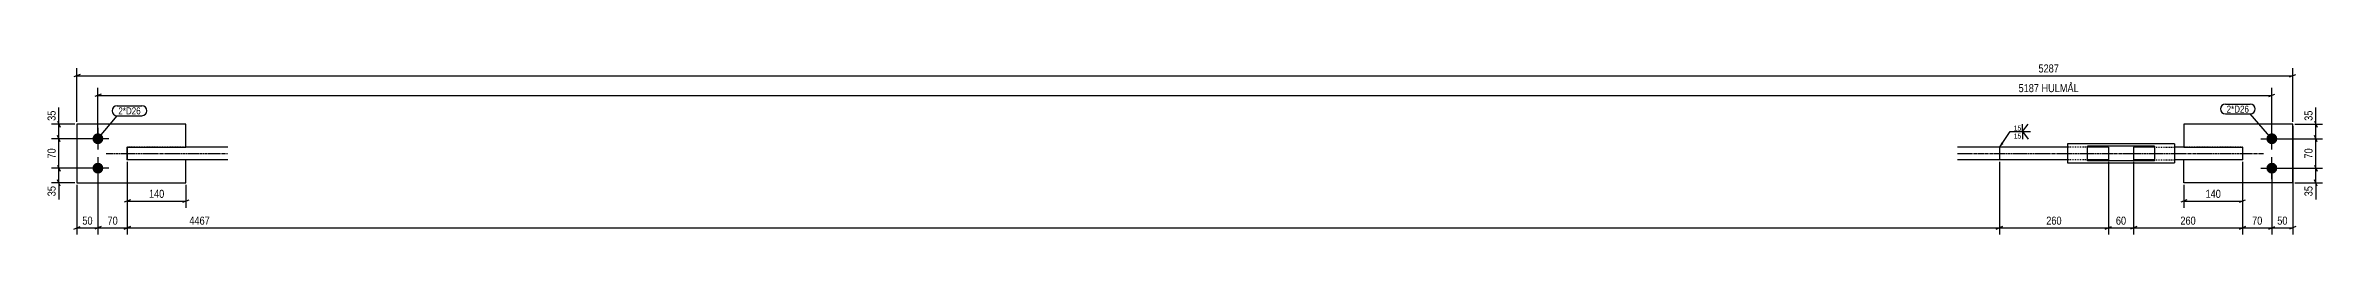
# Model space of a CAD drawing. Header units: millimetres. Extents: x 12 to 17172, y 12 to 422.
# Drawn here: x 11739 to 17172, y 12 to 422 of the extents above; entities that cross this region are included whole.
import ezdxf

# ---------------------------------------------------------------- set-up
doc = ezdxf.new("R2010")
doc.units = ezdxf.units.MM
doc.linetypes.add('DXK_LINE_DOT2', pattern=[3.9198, 1.9599, -1.9599])
doc.linetypes.add('DXK_LINE_DOT3', pattern=[5.9187, 2.979, -0.9799, 0.9799, -0.9799])
for name, color, linetype in [('MÅLSÆTNING', 7, 'Continuous'), ('STÅL', 7, 'Continuous'), ('TEKST', 7, 'Continuous')]:
    doc.layers.add(name, color=color, linetype=linetype)
doc.styles.add('Arial Narrow', font='ARIALN.TTF', dxfattribs={"height": 0.2})

msp = doc.modelspace()

# ---------------------------------------------------------------- hatches: boundary and pattern name
at = {"layer": 'STÅL', "linetype": 'Continuous'}
for points in [[(11864, 227.1, -1), (11864, 253.1, -1)], [(17050.8, 253.1, -1), (17050.8, 227.1, -1)], [(11864, 157.1, -1), (11864, 183.1, -1)], [(17050.8, 183.1, -1), (17050.8, 157.1, -1)]]:
    msp.add_hatch(color=96, dxfattribs=at).paths.add_polyline_path(points)

# ---------------------------------------------------------------- linework, layer by layer
at = {"layer": 'MÅLSÆTNING', "color": 7, "linetype": 'Continuous'}
for p, q in [((11821.5, 393), (11806.5, 387)), ((11814, 280.1), (11814, 407.7)), ((11814, 390), (17100.8, 390)), ((17093.3, 387), (17108.3, 393)), ((17100.8, 280.1), (17100.8, 407.7)), ((11871.5, 346.2), (11856.5, 340.2)), ((11864, 245.1), (11864, 360.9)), ((11864, 343.2), (17050.8, 343.2)), ((17043.3, 340.2), (17058.3, 346.2)), ((17050.8, 245.1), (17050.8, 360.9)), ((11809, 275.1), (11753, 275.1)), ((11767.8, 282.6), (11773.8, 267.6)), ((11770.8, 240.1), (11770.8, 275.1)), ((17105.8, 275.1), (17171.6, 275.1)), ((17152.6, 282.6), (17158.6, 267.6)), ((11859, 240.1), (11753, 240.1)), ((11859, 240.1), (11753, 240.1)), ((11773.8, 232.6), (11767.8, 247.6)), ((11773.8, 232.6), (11767.8, 247.6)), ((11770.8, 170.1), (11770.8, 240.1)), ((17055.8, 240.1), (17171.6, 240.1)), ((17158.6, 232.6), (17152.6, 247.6)), ((17155.6, 170.1), (17155.6, 240.1)), ((11859, 170.1), (11753, 170.1)), ((11767.8, 177.6), (11773.8, 162.6)), ((11864, 165.1), (11864, 12)), ((11934, 185.1), (11934, 12)), ((16400.8, 185.1), (16400.8, 12)), ((16400.8, 185.1), (16400.8, 12)), ((16660.8, 185.1), (16660.8, 12)), ((16720.8, 185.1), (16720.8, 12)), ((16980.8, 185.1), (16980.8, 75.9)), ((16980.8, 185.1), (16980.8, 12)), ((17050.8, 165.1), (17050.8, 12)), ((17055.8, 170.1), (17171.6, 170.1)), ((17152.6, 177.6), (17158.6, 162.6)), ((11809, 135.1), (11753, 135.1)), ((11773.8, 127.6), (11767.8, 142.6)), ((11814, 130.1), (11814, 12)), ((16840.8, 130.1), (16840.8, 75.9)), ((17105.8, 135.1), (17171.6, 135.1)), ((17158.6, 127.6), (17152.6, 142.6)), ((11941.5, 94.9), (11926.5, 88.9)), ((11934, 91.9), (12074, 91.9)), ((12066.5, 88.9), (12081.5, 94.9)), ((16848.3, 94.9), (16833.3, 88.9)), ((16840.8, 91.9), (16980.8, 91.9)), ((16973.3, 88.9), (16988.3, 94.9)), ((11806.5, 25), (11821.5, 31)), ((11814, 28), (11864, 28)), ((11871.5, 31), (11856.5, 25)), ((11926.5, 25), (11941.5, 31)), ((16408.3, 31), (16393.3, 25)), ((16393.3, 25), (16408.3, 31)), ((16653.3, 25), (16668.3, 31)), ((16660.8, 28), (16720.8, 28)), ((16728.3, 31), (16713.3, 25)), ((16988.3, 31), (16973.3, 25)), ((17043.3, 25), (17058.3, 31)), ((17050.8, 28), (17100.8, 28)), ((17108.3, 31), (17093.3, 25))]:
    msp.add_line(p, q, dxfattribs=at)
at = {"layer": 'STÅL', "color": 2, "linetype": 'Continuous'}
for p, q in [((12074, 275.1), (11814, 275.1)), ((11814, 275.1), (11814, 135.1)), ((12074, 220.1), (12074, 275.1)), ((17100.8, 275.1), (16840.8, 275.1)), ((16840.8, 275.1), (16840.8, 220.1)), ((17100.8, 135.1), (17100.8, 275.1)), ((11933, 220.1), (12074, 220.1)), ((11933, 220.1), (11933, 190.1)), ((11934, 220.1), (11934, 205.1)), ((12174, 220.1), (12074, 220.1)), ((16400.8, 220.1), (16300.8, 220.1)), ((16563.3, 220.1), (16400.8, 220.1)), ((16400.8, 220.1), (16400.8, 197.6)), ((16400.8, 220.1), (16400.8, 190.1)), ((16818.3, 227.6), (16563.3, 227.6)), ((16563.3, 227.6), (16563.3, 182.6)), ((16770.8, 222.6), (16610.8, 222.6)), ((16610.8, 187.6), (16610.8, 222.6)), ((16660.8, 220.1), (16610.8, 220.1)), ((16660.8, 220.1), (16660.8, 218.1)), ((16660.8, 218.1), (16660.8, 190.1)), ((16770.8, 220.1), (16720.8, 220.1)), ((16720.8, 220.1), (16720.8, 205.1)), ((16770.8, 222.6), (16770.8, 187.6)), ((16818.3, 227.6), (16818.3, 182.6)), ((16840.8, 220.1), (16818.3, 220.1)), ((16840.8, 220.1), (16981.8, 220.1)), ((16980.8, 220.1), (16980.8, 218.1)), ((16980.8, 218.1), (16980.8, 190.1)), ((16981.8, 190.1), (16981.8, 220.1)), ((12074, 190.1), (11933, 190.1)), ((11934, 205.1), (11934, 190.1)), ((12074, 135.1), (12074, 190.1)), ((12174, 190.1), (12074, 190.1)), ((16400.8, 190.1), (16300.8, 190.1)), ((16400.8, 197.6), (16400.8, 190.1)), ((16563.3, 190.1), (16400.8, 190.1)), ((16563.3, 182.6), (16818.3, 182.6)), ((16660.8, 190.1), (16610.8, 190.1)), ((16770.8, 187.6), (16610.8, 187.6)), ((16720.8, 205.1), (16720.8, 190.1)), ((16770.8, 190.1), (16720.8, 190.1)), ((16840.8, 190.1), (16818.3, 190.1)), ((16981.8, 190.1), (16840.8, 190.1)), ((16840.8, 135.1), (16840.8, 190.1)), ((11814, 135.1), (12074, 135.1)), ((17100.8, 135.1), (16840.8, 135.1))]:
    msp.add_line(p, q, dxfattribs=at)
at = {"layer": 'STÅL', "color": 96, "linetype": 'Continuous'}
for p, q in [((11890, 240.1), (11838, 240.1)), ((11864, 266.1), (11864, 214.1)), ((17024.8, 240.1), (17076.8, 240.1)), ((17050.8, 214.1), (17050.8, 266.1)), ((11890, 170.1), (11838, 170.1)), ((11864, 196.1), (11864, 144.1)), ((17024.8, 170.1), (17076.8, 170.1)), ((17050.8, 144.1), (17050.8, 196.1))]:
    msp.add_line(p, q, dxfattribs=at)
at = {"layer": 'STÅL', "color": 7, "linetype": 'DXK_LINE_DOT2'}
for p, q in [((12074, 220.1), (11934, 220.1)), ((16610.8, 220.1), (16563.3, 220.1)), ((16770.8, 220.1), (16818.3, 220.1)), ((16980.8, 220.1), (16840.8, 220.1)), ((12074, 190.1), (11934, 190.1)), ((16610.8, 190.1), (16563.3, 190.1)), ((16770.8, 190.1), (16818.3, 190.1)), ((16980.8, 190.1), (16840.8, 190.1))]:
    msp.add_line(p, q, dxfattribs=at)
at = {"layer": 'STÅL', "color": 7, "linetype": 'DXK_LINE_DOT3'}
for p, q in [((11884, 205.1), (12174, 205.1)), ((16300.8, 205.1), (16350.8, 205.1)), ((16350.8, 205.1), (16710.8, 205.1)), ((16710.8, 205.1), (16868.3, 205.1)), ((16868.3, 205.1), (17030.8, 205.1))]:
    msp.add_line(p, q, dxfattribs=at)

# ---------------------------------------------------------------- wipeouts: each hides what was drawn before it
at = {"color": 0}
msp.add_wipeout([(16451.1, 258.4), (16451.1, 272.9), (16433.9, 272.9), (16433.9, 258.4)], dxfattribs=at).dxf.layer = 'TEKST'

# ---------------------------------------------------------------- next in the draw order: linework, layer by layer
at = {"layer": 'TEKST', "color": 3, "linetype": 'Continuous'}
for q in [(16469.7, 274.7), (16455.5, 274.7)]:
    msp.add_line((16455.5, 256.9), q, dxfattribs=at)

# ---------------------------------------------------------------- next in the draw order: wipeouts: each hides what was drawn before it
at = {"color": 0}
for points, layer in [([(16546.7, 393.7), (16546.7, 421.7), (16490, 421.7), (16490, 393.7)], 'MÅLSÆTNING'), ([(11767, 311), (11739, 311), (11739, 278.6), (11767, 278.6)], 'MÅLSÆTNING'), ([(11767, 221.3), (11739, 221.3), (11739, 188.9), (11767, 188.9)], 'MÅLSÆTNING'), ([(17151.8, 221.3), (17123.8, 221.3), (17123.8, 188.9), (17151.8, 188.9)], 'MÅLSÆTNING'), ([(12026.3, 95.6), (12026.3, 123.6), (11981.8, 123.6), (11981.8, 95.6)], 'MÅLSÆTNING'), ([(16933.1, 95.6), (16933.1, 123.6), (16888.6, 123.6), (16888.6, 95.6)], 'MÅLSÆTNING'), ([(11855.2, 31.8), (11855.2, 59.8), (11822.9, 59.8), (11822.9, 31.8)], 'MÅLSÆTNING'), ([(16707, 31.8), (16707, 59.8), (16674.7, 59.8), (16674.7, 31.8)], 'MÅLSÆTNING'), ([(11966.1, 297.9), (11966.1, 315.4), (11912.8, 315.4), (11912.8, 297.9)], 'TEKST'), ([(16996.2, 302.1), (16996.2, 319.6), (16942.9, 319.6), (16942.9, 302.1)], 'TEKST')]:
    msp.add_wipeout(points, dxfattribs=at).dxf.layer = layer

# ---------------------------------------------------------------- next in the draw order: linework, layer by layer
at = {"layer": 'MÅLSÆTNING', "color": 7, "linetype": 'Continuous'}
for p, q in [((11770.8, 275.1), (11770.8, 314.5)), ((11770.8, 275.1), (11770.8, 314.5)), ((17155.6, 240.1), (17155.6, 275.1)), ((17055.8, 240.1), (17171.6, 240.1)), ((17100.8, 270.1), (17100.8, 12)), ((17158.6, 232.6), (17152.6, 247.6)), ((11859, 170.1), (11753, 170.1)), ((11767.8, 177.6), (11773.8, 162.6)), ((11770.8, 135.1), (11770.8, 170.1)), ((11864, 165.1), (11864, 12)), ((16660.8, 185.1), (16660.8, 12)), ((16720.8, 185.1), (16720.8, 12)), ((17055.8, 170.1), (17171.6, 170.1)), ((17152.6, 177.6), (17158.6, 162.6)), ((17155.6, 135.1), (17155.6, 170.1)), ((11871.5, 31), (11856.5, 25)), ((11864, 28), (11934, 28)), ((16400.8, 28), (16660.8, 28)), ((16653.3, 25), (16668.3, 31)), ((16728.3, 31), (16713.3, 25))]:
    msp.add_line(p, q, dxfattribs=at)

# ---------------------------------------------------------------- next in the draw order: texts
at = {"layer": 'MÅLSÆTNING', "color": 3, "style": 'Arial Narrow'}
for s, p in [('5287', (16494, 397.7)), ('140', (11985.8, 99.6)), ('140', (16892.6, 99.6)), ('50', (11826.9, 35.8)), ('60', (16678.7, 35.8))]:
    msp.add_text(s, height=19.09, dxfattribs=at).set_placement(p)
for s, p in [('35', (11763, 282.6)), ('70', (11763, 192.9)), ('70', (17147.8, 192.9))]:
    msp.add_text(s, height=19.09, rotation=90.0002, dxfattribs=at).set_placement(p)

# ---------------------------------------------------------------- next in the draw order: wipeouts: each hides what was drawn before it
at = {"color": 0}
for points in [[(11966.1, 297.9), (11966.1, 315.4), (11912.8, 315.4), (11912.8, 297.9)], [(16996.2, 302.1), (16996.2, 319.6), (16942.9, 319.6), (16942.9, 302.1)]]:
    msp.add_wipeout(points, dxfattribs=at).dxf.layer = 'TEKST'
at = {"color": 0, "linetype": 'Continuous'}
msp.add_wipeout([(16451.1, 239.6), (16451.1, 254.1), (16433.9, 254.1), (16433.9, 239.6)], dxfattribs=at).dxf.layer = 'TEKST'

# ---------------------------------------------------------------- next in the draw order: hatches: boundary and pattern name
at = {"layer": 'TEKST', "linetype": 'Continuous'}
msp.add_hatch(color=3, dxfattribs=at).paths.add_polyline_path([(16410.4, 227.7), (16400.8, 219.1), (16405.2, 231.2)])

# ---------------------------------------------------------------- next in the draw order: linework, layer by layer
at = {"layer": 'TEKST', "color": 7, "linetype": 'Continuous'}
for p, q in [((11864, 240.1), (11909.8, 294.9)), ((11909.8, 318.4), (11969.1, 318.4)), ((11909.8, 294.9), (11969.1, 294.9)), ((16939.9, 322.6), (16999.2, 322.6)), ((16939.9, 299.1), (16999.2, 299.1)), ((17050.8, 240.1), (16999.2, 299.1))]:
    msp.add_line(p, q, dxfattribs=at)
at = {"layer": 'TEKST', "color": 3, "linetype": 'Continuous'}
for p, q in [((16400.8, 219.1), (16426.1, 256.9)), ((16426.1, 256.9), (16475.1, 256.9)), ((16455.5, 256.9), (16469.7, 239)), ((16455.5, 256.9), (16455.5, 239))]:
    msp.add_line(p, q, dxfattribs=at)
at = {"layer": 'TEKST', "color": 7, "linetype": 'Continuous'}
for centre, radius, start, end in [((11909.8, 306.6), 11.8, 90, 270), ((11969.1, 306.6), 11.7, 270, 90), ((16939.9, 310.8), 11.7, 90, 270), ((16999.2, 310.8), 11.8, 270, 90)]:
    msp.add_arc(centre, radius, start, end, dxfattribs=at)

# ---------------------------------------------------------------- next in the draw order: texts
at = {"layer": 'TEKST', "color": 3, "style": 'Arial Narrow'}
for s, height, p in [('2*D26', 16.7, (11912.8, 297.9)), ('2*D26', 16.7, (16942.9, 302.1)), ('15', 11.93, (16434.9, 259.4))]:
    msp.add_text(s, height=height, dxfattribs=at).set_placement(p)
at = {"layer": 'TEKST', "color": 3, "linetype": 'Continuous', "style": 'Arial Narrow'}
msp.add_text('15', height=11.93, dxfattribs=at).set_placement((16434.9, 240.6))

# ---------------------------------------------------------------- next in the draw order: wipeouts: each hides what was drawn before it
at = {"color": 0}
for points in [[(16594.2, 346.9), (16594.2, 374.9), (16442.5, 374.9), (16442.5, 346.9)], [(17151.8, 311), (17123.8, 311), (17123.8, 278.6), (17151.8, 278.6)], [(11767, 131.6), (11739, 131.6), (11739, 99.2), (11767, 99.2)], [(17151.8, 131.6), (17123.8, 131.6), (17123.8, 99.2), (17151.8, 99.2)], [(11915.2, 31.8), (11915.2, 59.8), (11882.9, 59.8), (11882.9, 31.8)], [(16553.1, 31.8), (16553.1, 59.8), (16508.6, 59.8), (16508.6, 31.8)], [(17092, 31.8), (17092, 59.8), (17059.7, 59.8), (17059.7, 31.8)]]:
    msp.add_wipeout(points, dxfattribs=at).dxf.layer = 'MÅLSÆTNING'

# ---------------------------------------------------------------- next in the draw order: linework, layer by layer
at = {"layer": 'MÅLSÆTNING', "color": 7, "linetype": 'Continuous'}
for p, q in [((17155.6, 275.1), (17155.6, 314.5)), ((17155.6, 275.1), (17155.6, 314.5)), ((11934, 185.1), (11934, 12)), ((11934, 185.1), (11934, 75.9)), ((17050.8, 165.1), (17050.8, 12)), ((11770.8, 135.1), (11770.8, 95.7)), ((11770.8, 135.1), (11770.8, 95.7)), ((17155.6, 135.1), (17155.6, 95.7)), ((17155.6, 135.1), (17155.6, 95.7)), ((11941.5, 31), (11926.5, 25)), ((11934, 28), (16400.8, 28)), ((16980.8, 28), (17050.8, 28)), ((17043.3, 25), (17058.3, 31))]:
    msp.add_line(p, q, dxfattribs=at)

# ---------------------------------------------------------------- next in the draw order: texts
at = {"layer": 'MÅLSÆTNING', "color": 3, "style": 'Arial Narrow'}
for s, height, p in [('5187 HULMÅL', 19.089, (16446.5, 350.9)), ('70', 19.09, (11886.9, 35.8)), ('260', 19.09, (16512.6, 35.8)), ('50', 19.09, (17063.7, 35.8))]:
    msp.add_text(s, height=height, dxfattribs=at).set_placement(p)
for p in [(17147.8, 282.6), (11763, 103.2), (17147.8, 103.2)]:
    msp.add_text('35', height=19.09, rotation=90.0002, dxfattribs=at).set_placement(p)

# ---------------------------------------------------------------- next in the draw order: wipeouts: each hides what was drawn before it
at = {"color": 0}
for points in [[(12134.9, 31.8), (12134.9, 59.8), (12078.2, 59.8), (12078.2, 31.8)], [(17032, 31.8), (17032, 59.8), (16999.7, 59.8), (16999.7, 31.8)]]:
    msp.add_wipeout(points, dxfattribs=at).dxf.layer = 'MÅLSÆTNING'

# ---------------------------------------------------------------- next in the draw order: linework, layer by layer
at = {"layer": 'MÅLSÆTNING', "color": 7, "linetype": 'Continuous'}
for p, q in [((16980.8, 185.1), (16980.8, 12)), ((12074, 130.1), (12074, 75.9)), ((16720.8, 28), (16980.8, 28)), ((16973.3, 25), (16988.3, 31))]:
    msp.add_line(p, q, dxfattribs=at)

# ---------------------------------------------------------------- next in the draw order: texts
at = {"layer": 'MÅLSÆTNING', "color": 3, "style": 'Arial Narrow'}
for s, p in [('4467', (12082.2, 35.8)), ('70', (17003.7, 35.8))]:
    msp.add_text(s, height=19.09, dxfattribs=at).set_placement(p)

# ---------------------------------------------------------------- next in the draw order: wipeouts: each hides what was drawn before it
at = {"color": 0}
msp.add_wipeout([(16873.1, 31.8), (16873.1, 59.8), (16828.6, 59.8), (16828.6, 31.8)], dxfattribs=at).dxf.layer = 'MÅLSÆTNING'

# ---------------------------------------------------------------- next in the draw order: texts
at = {"layer": 'MÅLSÆTNING', "color": 3, "style": 'Arial Narrow'}
msp.add_text('260', height=19.09, dxfattribs=at).set_placement((16832.6, 35.8))

doc.saveas('drawing.dxf')
